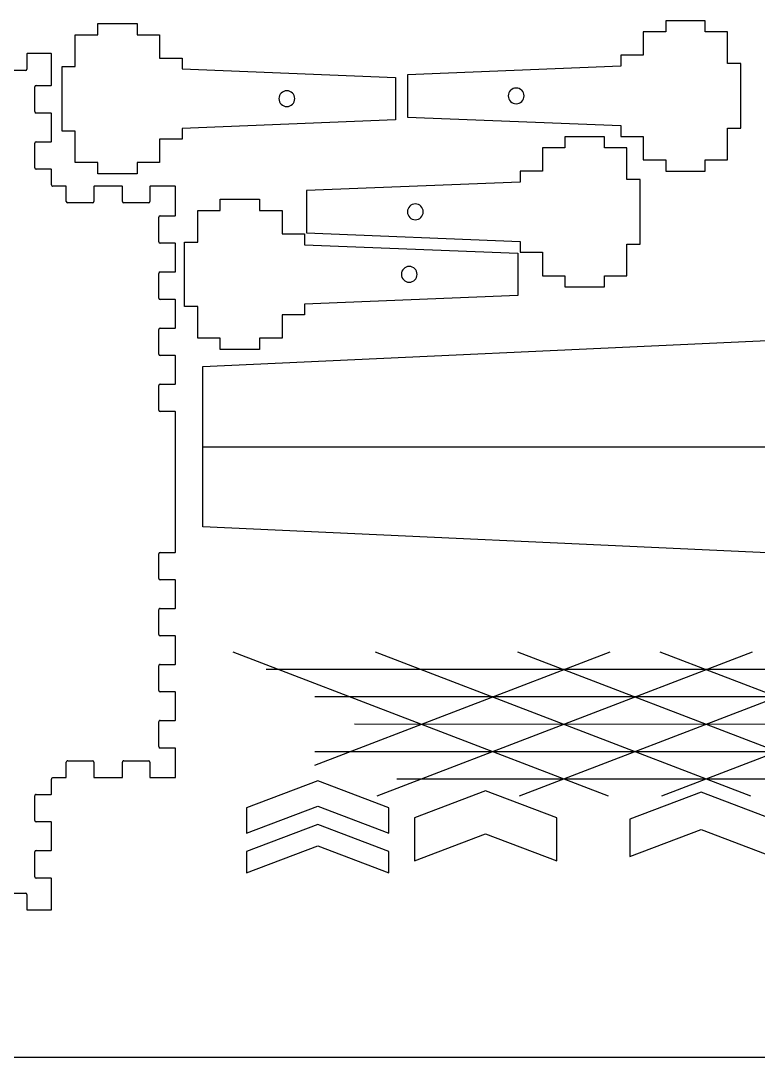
# Model space of a CAD drawing. Extents: x 296 to 1497, y 3 to 304.
# Drawn here: x 1192.9 to 1324.5, y 3.1 to 188 of the extents above; entities that cross this region are included whole.
import ezdxf

# ---------------------------------------------------------------- set-up
doc = ezdxf.new("R2010")
doc.units = 0
doc.layers.add('FLAT_PANELS', color=1, linetype='CONTINUOUS')
doc.layers.add('HELP_LINES', color=3, linetype='CONTINUOUS')

msp = doc.modelspace()

# ---------------------------------------------------------------- linework, layer by layer
at = {"layer": 'FLAT_PANELS'}
for p, q in [((1206.6, 185.48), (1206.6, 187.48)), ((1206.6, 187.48), (1213.65, 187.48)), ((1213.65, 187.48), (1213.65, 185.48)), ((1315.03, 187.98), (1307.97, 187.98)), ((1307.97, 187.98), (1307.97, 185.98)), ((1315.03, 185.98), (1315.03, 187.98)), ((1202.6, 179.84), (1202.6, 185.48)), ((1202.6, 185.48), (1206.6, 185.48)), ((1213.65, 185.48), (1217.65, 185.48)), ((1217.65, 185.48), (1217.65, 181.31)), ((1307.97, 185.98), (1303.97, 185.98)), ((1303.97, 185.98), (1303.97, 181.81)), ((1319.02, 185.98), (1315.03, 185.98)), ((1319.02, 180.34), (1319.02, 185.98)), ((1194.01, 182.11), (1193.96, 182.06)), ((1193.96, 182.06), (1193.96, 179.35)), ((1198.31, 182.11), (1194.01, 182.11)), ((1198.36, 182.06), (1198.31, 182.11)), ((1198.36, 176.47), (1198.36, 182.06)), ((1217.65, 181.31), (1221.65, 181.31)), ((1221.65, 181.31), (1221.65, 179.37)), ((1303.97, 181.81), (1299.97, 181.81)), ((1299.97, 181.81), (1299.97, 179.87)), ((1200.25, 168.31), (1200.25, 179.84)), ((1200.25, 179.84), (1202.6, 179.84)), ((1221.65, 179.37), (1259.75, 177.85)), ((1299.97, 179.87), (1261.87, 178.34)), ((1321.38, 180.34), (1319.02, 180.34)), ((1321.38, 168.81), (1321.38, 180.34)), ((1193.71, 179.1), (1189.31, 179.1)), ((1259.75, 177.85), (1259.75, 170.31)), ((1261.87, 178.34), (1261.87, 170.8)), ((1195.36, 171.76), (1195.36, 176.17)), ((1195.61, 176.42), (1198.31, 176.42)), ((1198.31, 176.42), (1198.36, 176.47)), ((1198.31, 171.51), (1195.61, 171.51)), ((1198.36, 171.46), (1198.31, 171.51)), ((1198.36, 166.45), (1198.36, 171.46)), ((1259.75, 170.31), (1221.65, 168.78)), ((1261.87, 170.8), (1299.97, 169.28)), ((1202.6, 168.31), (1200.25, 168.31)), ((1202.6, 162.67), (1202.6, 168.31)), ((1221.65, 168.78), (1221.65, 166.84)), ((1299.97, 169.28), (1299.97, 167.34)), ((1319.02, 163.17), (1319.02, 168.81)), ((1319.02, 168.81), (1321.38, 168.81)), ((1195.61, 166.4), (1198.31, 166.4)), ((1198.31, 166.4), (1198.36, 166.45)), ((1221.65, 166.84), (1217.65, 166.84)), ((1217.65, 166.84), (1217.65, 162.67)), ((1297.04, 167.3), (1289.99, 167.3)), ((1289.99, 167.3), (1289.99, 165.3)), ((1297.04, 165.3), (1297.04, 167.3)), ((1299.97, 167.34), (1303.97, 167.34)), ((1303.97, 167.34), (1303.97, 163.17)), ((1195.36, 161.74), (1195.36, 166.15)), ((1289.99, 165.3), (1285.99, 165.3)), ((1285.99, 165.3), (1285.99, 161.13)), ((1301.04, 165.3), (1297.04, 165.3)), ((1301.04, 159.66), (1301.04, 165.3)), ((1303.97, 163.17), (1307.97, 163.17)), ((1307.97, 163.17), (1307.97, 161.17)), ((1315.03, 161.17), (1315.03, 163.17)), ((1315.03, 163.17), (1319.02, 163.17)), ((1198.31, 161.49), (1195.61, 161.49)), ((1198.36, 161.44), (1198.31, 161.49)), ((1198.36, 158.73), (1198.36, 161.44)), ((1206.6, 162.67), (1202.6, 162.67)), ((1206.6, 160.67), (1206.6, 162.67)), ((1217.65, 162.67), (1213.65, 162.67)), ((1213.65, 162.67), (1213.65, 160.67)), ((1285.99, 161.13), (1281.99, 161.13)), ((1281.99, 161.13), (1281.99, 159.19)), ((1307.97, 161.17), (1315.03, 161.17)), ((1213.65, 160.67), (1206.6, 160.67)), ((1281.99, 159.19), (1243.89, 157.67)), ((1303.39, 159.66), (1301.04, 159.66)), ((1303.39, 148.14), (1303.39, 159.66)), ((1200.95, 158.48), (1198.61, 158.48)), ((1201, 158.43), (1200.95, 158.48)), ((1201, 155.73), (1201, 158.43)), ((1205.95, 158.48), (1205.9, 158.43)), ((1205.9, 158.43), (1205.9, 155.73)), ((1210.95, 158.48), (1205.95, 158.48)), ((1211, 158.43), (1210.95, 158.48)), ((1211, 155.73), (1211, 158.43)), ((1215.95, 158.48), (1215.9, 158.43)), ((1215.9, 158.43), (1215.9, 155.73)), ((1220.43, 158.48), (1215.95, 158.48)), ((1220.48, 158.43), (1220.43, 158.48)), ((1220.48, 153.24), (1220.48, 158.43)), ((1243.89, 157.67), (1243.89, 150.13)), ((1205.65, 155.48), (1201.25, 155.48)), ((1215.65, 155.48), (1211.25, 155.48)), ((1228.45, 154.15), (1228.45, 156.15)), ((1228.45, 156.15), (1235.5, 156.15)), ((1235.5, 156.15), (1235.5, 154.15)), ((1224.45, 148.5), (1224.45, 154.15)), ((1224.45, 154.15), (1228.45, 154.15)), ((1235.5, 154.15), (1239.5, 154.15)), ((1239.5, 154.15), (1239.5, 149.97)), ((1217.48, 148.53), (1217.48, 152.94)), ((1217.73, 153.19), (1220.43, 153.19)), ((1220.43, 153.19), (1220.48, 153.24)), ((1239.5, 149.97), (1243.5, 149.97)), ((1243.5, 149.97), (1243.5, 148.03)), ((1243.89, 150.13), (1281.99, 148.6)), ((1220.43, 148.28), (1217.73, 148.28)), ((1220.48, 148.23), (1220.43, 148.28)), ((1220.48, 143.22), (1220.48, 148.23)), ((1222.1, 136.98), (1222.1, 148.5)), ((1222.1, 148.5), (1224.45, 148.5)), ((1243.5, 148.03), (1281.6, 146.51)), ((1281.99, 148.6), (1281.99, 146.67)), ((1301.04, 142.49), (1301.04, 148.14)), ((1301.04, 148.14), (1303.39, 148.14)), ((1281.6, 146.51), (1281.6, 138.97)), ((1281.99, 146.67), (1285.99, 146.67)), ((1285.99, 146.67), (1285.99, 142.49)), ((1217.48, 138.52), (1217.48, 142.92)), ((1217.73, 143.17), (1220.43, 143.17)), ((1220.43, 143.17), (1220.48, 143.22)), ((1285.99, 142.49), (1289.99, 142.49)), ((1289.99, 142.49), (1289.99, 140.49)), ((1297.04, 140.49), (1297.04, 142.49)), ((1297.04, 142.49), (1301.04, 142.49)), ((1281.6, 138.97), (1243.5, 137.45)), ((1289.99, 140.49), (1297.04, 140.49)), ((1220.43, 138.27), (1217.73, 138.27)), ((1220.48, 138.22), (1220.43, 138.27)), ((1220.48, 133.21), (1220.48, 138.22)), ((1224.45, 136.98), (1222.1, 136.98)), ((1224.45, 131.33), (1224.45, 136.98)), ((1225.38, 126.28), (1466.68, 137.4)), ((1243.5, 137.45), (1243.5, 135.51)), ((1243.5, 135.51), (1239.5, 135.51)), ((1239.5, 135.51), (1239.5, 131.33)), ((1217.73, 133.16), (1220.43, 133.16)), ((1220.43, 133.16), (1220.48, 133.21)), ((1217.48, 128.51), (1217.48, 132.91)), ((1228.45, 131.33), (1224.45, 131.33)), ((1228.45, 129.33), (1228.45, 131.33)), ((1239.5, 131.33), (1235.5, 131.33)), ((1235.5, 131.33), (1235.5, 129.33)), ((1220.43, 128.26), (1217.73, 128.26)), ((1220.48, 128.21), (1220.43, 128.26)), ((1220.48, 123.21), (1220.48, 128.21)), ((1235.5, 129.33), (1228.45, 129.33)), ((1225.38, 97.71), (1225.38, 126.28)), ((1217.48, 118.5), (1217.48, 122.91)), ((1217.73, 123.16), (1220.43, 123.16)), ((1220.43, 123.16), (1220.48, 123.21)), ((1220.43, 118.25), (1217.73, 118.25)), ((1220.48, 118.2), (1220.43, 118.25)), ((1220.48, 100.7), (1220.48, 118.2)), ((1225.38, 112), (1466.68, 112)), ((1220.48, 93.2), (1220.48, 100.7)), ((1466.68, 86.6), (1225.38, 97.71)), ((1217.48, 88.5), (1217.48, 92.9)), ((1217.73, 93.15), (1220.43, 93.15)), ((1220.43, 93.15), (1220.48, 93.2)), ((1220.43, 88.25), (1217.73, 88.25)), ((1220.48, 88.2), (1220.43, 88.25)), ((1220.48, 83.2), (1220.48, 88.2)), ((1220.43, 83.15), (1220.48, 83.2)), ((1217.48, 78.51), (1217.48, 82.9)), ((1217.73, 83.15), (1220.43, 83.15)), ((1220.43, 78.26), (1217.73, 78.26)), ((1220.48, 78.21), (1220.43, 78.26)), ((1220.48, 73.21), (1220.48, 78.21)), ((1217.48, 68.51), (1217.48, 72.91)), ((1217.73, 73.16), (1220.43, 73.16)), ((1220.43, 73.16), (1220.48, 73.21)), ((1220.43, 68.26), (1217.73, 68.26)), ((1220.48, 68.21), (1220.43, 68.26)), ((1220.48, 63.21), (1220.48, 68.21)), ((1217.48, 58.5), (1217.48, 62.91)), ((1217.73, 63.16), (1220.43, 63.16)), ((1220.43, 63.16), (1220.48, 63.21)), ((1220.43, 58.25), (1217.73, 58.25)), ((1220.48, 58.2), (1220.43, 58.25)), ((1220.48, 53.02), (1220.48, 58.2)), ((1201, 53.02), (1201, 55.73)), ((1201.25, 55.98), (1205.65, 55.98)), ((1205.9, 55.73), (1205.9, 53.02)), ((1211, 53.02), (1211, 55.73)), ((1211.25, 55.98), (1215.65, 55.98)), ((1215.9, 55.73), (1215.9, 53.02)), ((1198.36, 50.02), (1198.36, 52.72)), ((1198.61, 52.97), (1200.95, 52.97)), ((1200.95, 52.97), (1201, 53.02)), ((1205.9, 53.02), (1205.95, 52.97)), ((1205.95, 52.97), (1210.95, 52.97)), ((1210.95, 52.97), (1211, 53.02)), ((1215.9, 53.02), (1215.95, 52.97)), ((1215.95, 52.97), (1220.43, 52.97)), ((1220.43, 52.97), (1220.48, 53.02)), ((1195.61, 49.97), (1198.31, 49.97)), ((1198.31, 49.97), (1198.36, 50.02)), ((1195.36, 45.32), (1195.36, 49.72)), ((1198.31, 45.07), (1195.61, 45.07)), ((1198.36, 45.02), (1198.31, 45.07)), ((1198.36, 40.01), (1198.36, 45.02)), ((1195.36, 35.3), (1195.36, 39.71)), ((1195.61, 39.96), (1198.31, 39.96)), ((1198.31, 39.96), (1198.36, 40.01)), ((1198.31, 35.05), (1195.61, 35.05)), ((1198.36, 35), (1198.31, 35.05)), ((1198.36, 29.42), (1198.36, 35)), ((1189.31, 32.37), (1193.71, 32.37)), ((1193.96, 32.12), (1193.96, 29.42)), ((1193.96, 29.42), (1194.01, 29.37)), ((1194.01, 29.37), (1198.31, 29.37)), ((1198.31, 29.37), (1198.36, 29.42))]:
    msp.add_line(p, q, dxfattribs=at)
at = {"layer": 'FLAT_PANELS', "color": 1}
for p, q in [((1230.71, 75.42), (1297.67, 49.71)), ((1245.32, 55.19), (1298.03, 75.42)), ((1256.11, 75.42), (1323.07, 49.71)), ((1256.46, 49.71), (1323.43, 75.42)), ((1281.51, 75.42), (1348.47, 49.71)), ((1281.86, 49.71), (1348.83, 75.42)), ((1306.91, 75.42), (1373.87, 49.71)), ((1307.26, 49.71), (1374.23, 75.42)), ((1236.67, 72.32), (1426.94, 72.32)), ((1415.15, 67.38), (1245.32, 67.38)), ((1252.43, 62.57), (1412.47, 62.5)), ((1245.32, 57.63), (1415.15, 57.63)), ((1245.88, 52.4), (1233.18, 47.58)), ((1258.58, 47.58), (1245.88, 52.4)), ((1259.96, 52.75), (1396.07, 52.75)), ((1275.83, 50.64), (1263.13, 45.82)), ((1288.53, 45.82), (1275.83, 50.64)), ((1314.28, 50.37), (1301.58, 45.55)), ((1326.98, 45.55), (1314.28, 50.37)), ((1233.18, 43.05), (1245.88, 47.87)), ((1233.18, 47.58), (1233.18, 43.05)), ((1245.88, 47.87), (1258.58, 43.05)), ((1258.58, 43.05), (1258.58, 47.58)), ((1245.88, 44.64), (1233.18, 39.82)), ((1258.58, 39.82), (1245.88, 44.64)), ((1263.13, 45.82), (1263.13, 38.11)), ((1288.53, 38.11), (1288.53, 45.82)), ((1301.58, 45.55), (1301.58, 38.91)), ((1263.13, 38.11), (1275.83, 42.94)), ((1275.83, 42.94), (1288.53, 38.11)), ((1301.58, 38.91), (1314.28, 43.73)), ((1314.28, 43.73), (1326.98, 38.91)), ((1233.18, 36), (1245.88, 40.82)), ((1245.88, 40.82), (1258.58, 36)), ((1233.18, 39.82), (1233.18, 36)), ((1258.58, 36), (1258.58, 39.82))]:
    msp.add_line(p, q, dxfattribs=at)
at = {"layer": 'FLAT_PANELS'}
for centre, radius, start, end in [((1193.71, 179.35), 0.25, 270, 0), ((1195.61, 176.17), 0.25, 90, 180), ((1281.28, 174.57), 1.41, 90.0025, 179.9975), ((1281.28, 174.57), 1.41, 0.0025, 89.9975), ((1240.35, 174.08), 1.41, 90.0025, 179.9975), ((1240.35, 174.08), 1.41, 180.0025, 269.9975), ((1240.35, 174.08), 1.41, 0.0025, 89.9975), ((1240.35, 174.08), 1.41, 270.0025, 359.9975), ((1281.28, 174.57), 1.41, 180.0025, 269.9975), ((1281.28, 174.57), 1.41, 270.0025, 359.9975), ((1195.61, 171.76), 0.25, 180, 270), ((1195.61, 166.15), 0.25, 90, 180), ((1195.61, 161.74), 0.25, 180, 270), ((1198.61, 158.73), 0.25, 179.9999, 270.0001), ((1201.25, 155.73), 0.25, 180, 270), ((1205.65, 155.73), 0.25, 270, 0), ((1211.25, 155.73), 0.25, 180, 270), ((1215.65, 155.73), 0.25, 270, 0), ((1263.29, 153.9), 1.41, 90.0025, 179.9975), ((1263.29, 153.9), 1.41, 0.0025, 89.9975), ((1263.29, 153.9), 1.41, 180.0025, 269.9975), ((1263.29, 153.9), 1.41, 270.0025, 359.9975), ((1217.73, 152.94), 0.25, 90, 180), ((1217.73, 148.53), 0.25, 180, 270), ((1217.73, 142.92), 0.25, 90, 180), ((1262.2, 142.74), 1.41, 90.0025, 179.9975), ((1262.2, 142.74), 1.41, 180.0025, 269.9975), ((1262.2, 142.74), 1.41, 0.0025, 89.9975), ((1262.2, 142.74), 1.41, 270.0025, 359.9975), ((1217.73, 138.52), 0.25, 180, 270), ((1217.73, 132.91), 0.25, 90, 180), ((1217.73, 128.51), 0.25, 180, 270), ((1217.73, 122.91), 0.25, 90, 180), ((1217.73, 118.5), 0.25, 180, 270), ((1217.73, 92.9), 0.25, 90, 180), ((1217.73, 88.5), 0.25, 180.0001, 270), ((1217.73, 82.9), 0.25, 90.0001, 180.0001), ((1217.73, 78.51), 0.25, 180.0001, 270.0001), ((1217.73, 72.91), 0.25, 90.0001, 180.0001), ((1217.73, 68.51), 0.25, 180.0001, 270.0001), ((1217.73, 62.91), 0.25, 90.0001, 180.0001), ((1217.73, 58.5), 0.25, 180.0001, 270.0001), ((1201.25, 55.73), 0.25, 90.0001, 180.0001), ((1205.65, 55.73), 0.25, 0.0001, 90.0001), ((1211.25, 55.73), 0.25, 90.0001, 180.0001), ((1215.65, 55.73), 0.25, 0.0001, 90.0001), ((1198.61, 52.72), 0.25, 90, 180.0002), ((1195.61, 49.72), 0.25, 90.0001, 180.0001), ((1195.61, 45.32), 0.25, 180.0001, 270.0001), ((1195.61, 39.71), 0.25, 90.0001, 180.0001), ((1195.61, 35.3), 0.25, 180.0001, 270.0001), ((1193.71, 32.12), 0.25, 0.0001, 90.0001)]:
    msp.add_arc(centre, radius, start, end, dxfattribs=at)
at = {"layer": 'HELP_LINES'}
msp.add_line((896.91, 3.09), (1496.91, 3.09), dxfattribs=at)

doc.saveas('drawing.dxf')
